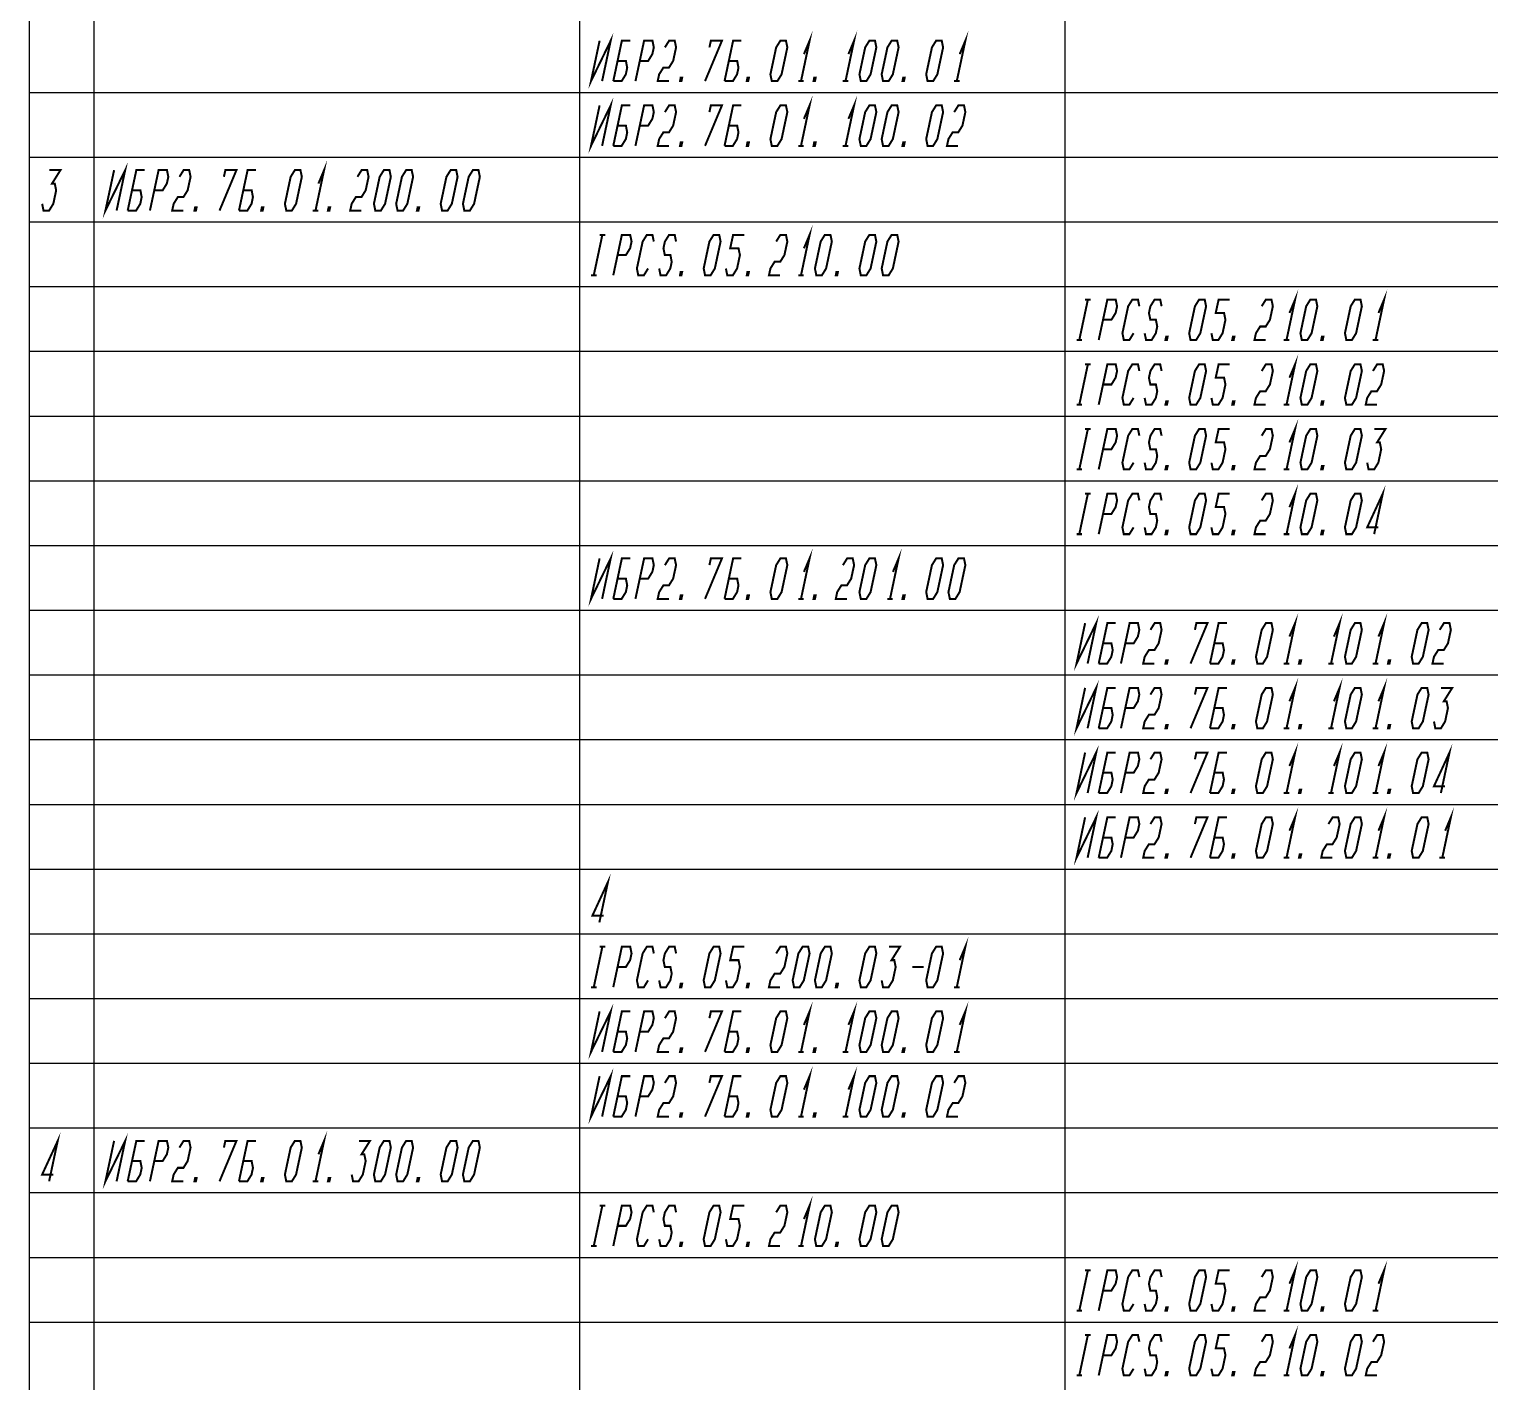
# Model space of a CAD drawing. Header units: millimetres. Extents: x -156 to 206, y -956 to 292.
# Drawn here: x -156 to 24.5, y -179.3 to -12.1 of the extents above; entities that cross this region are included whole.
import ezdxf

# ---------------------------------------------------------------- set-up
doc = ezdxf.new("R2010")
doc.units = ezdxf.units.MM
doc.header["$LTSCALE"] = 19.36
doc.layers.get('0').update_dxf_attribs({"linetype": 'CONTINUOUS'})

msp = doc.modelspace()

# ---------------------------------------------------------------- linework, layer by layer
at = {"color": 7, "linetype": 'CONTINUOUS'}
for p, q in [((-156, 292), (-156, -956)), ((-148, 292), (-148, -956)), ((-88, 292), (-88, -956)), ((-28, 268), (-28, -956)), ((205, -20), (-156, -20)), ((205, -28), (-156, -28)), ((205, -36), (-156, -36)), ((205, -44), (-156, -44)), ((205, -52), (-156, -52)), ((205, -60), (-156, -60)), ((205, -68), (-156, -68)), ((205, -76), (-156, -76)), ((205, -84), (-156, -84)), ((205, -92), (-156, -92)), ((205, -100), (-156, -100)), ((205, -108), (-156, -108)), ((205, -116), (-156, -116)), ((205, -124), (-156, -124)), ((205, -132), (-156, -132)), ((205, -140), (-156, -140)), ((205, -148), (-156, -148)), ((205, -156), (-156, -156)), ((205, -164), (-156, -164)), ((205, -172), (-156, -172))]:
    msp.add_line(p, q, dxfattribs=at)
at = {"color": 2, "linetype": 'CONTINUOUS', "const_width": 0.25}
for points in [[(-85.51, -13.56), (-86.57, -18.56), (-84.14, -13.56), (-85.2, -18.56)], [(-60.26, -15.22), (-59.56, -13.56), (-60.62, -18.56)], [(-54.76, -15.22), (-54.06, -13.56), (-55.12, -18.56)], [(-41.01, -15.22), (-40.31, -13.56), (-41.37, -18.56)], [(-83.82, -18.56), (-82.76, -13.56), (-81.73, -13.56)], [(-81.08, -18.56), (-80.01, -13.56), (-78.98, -13.56), (-78.81, -14.39), (-78.99, -15.22), (-79.51, -16.06), (-80.54, -16.06)], [(-77.44, -14.39), (-76.92, -13.56), (-76.23, -13.56), (-76.06, -14.39), (-76.42, -16.06), (-76.94, -16.89), (-77.63, -16.89), (-78.15, -17.72), (-78.33, -18.56), (-76.95, -18.56)], [(-72.48, -18.56), (-70.39, -13.56), (-71.76, -13.56), (-71.94, -14.39)], [(-70.07, -18.56), (-69.01, -13.56), (-67.98, -13.56)], [(-64.23, -18.56), (-64.4, -17.72), (-63.69, -14.39), (-63.17, -13.56), (-62.48, -13.56), (-62.31, -14.39), (-63.02, -17.72), (-63.54, -18.56), (-64.23, -18.56)], [(-53.23, -18.56), (-53.4, -17.72), (-52.69, -14.39), (-52.17, -13.56), (-51.48, -13.56), (-51.31, -14.39), (-52.02, -17.72), (-52.54, -18.56), (-53.23, -18.56)], [(-50.48, -18.56), (-50.65, -17.72), (-49.94, -14.39), (-49.42, -13.56), (-48.73, -13.56), (-48.56, -14.39), (-49.27, -17.72), (-49.79, -18.56), (-50.48, -18.56)], [(-44.98, -18.56), (-45.15, -17.72), (-44.44, -14.39), (-43.92, -13.56), (-43.23, -13.56), (-43.06, -14.39), (-43.77, -17.72), (-44.29, -18.56), (-44.98, -18.56)], [(-83.82, -18.56), (-82.79, -18.56), (-82.27, -17.72), (-82.1, -16.89), (-82.26, -16.06), (-83.29, -16.06)], [(-70.07, -18.56), (-69.04, -18.56), (-68.52, -17.72), (-68.35, -16.89), (-68.51, -16.06), (-69.54, -16.06)], [(-75.4, -18.56), (-75.57, -18.56), (-75.49, -18.14), (-75.31, -18.14), (-75.4, -18.56)], [(-67.15, -18.56), (-67.32, -18.56), (-67.24, -18.14), (-67.06, -18.14), (-67.15, -18.56)], [(-58.9, -18.56), (-59.07, -18.56), (-58.99, -18.14), (-58.81, -18.14), (-58.9, -18.56)], [(-47.9, -18.56), (-48.08, -18.56), (-47.99, -18.14), (-47.81, -18.14), (-47.9, -18.56)], [(-60.97, -18.56), (-60.28, -18.56)], [(-55.47, -18.56), (-54.78, -18.56)], [(-41.72, -18.56), (-41.03, -18.56)], [(-85.51, -21.56), (-86.57, -26.56), (-84.14, -21.56), (-85.2, -26.56)], [(-83.82, -26.56), (-82.76, -21.56), (-81.73, -21.56)], [(-81.08, -26.56), (-80.01, -21.56), (-78.98, -21.56), (-78.81, -22.39), (-78.99, -23.22), (-79.51, -24.06), (-80.54, -24.06)], [(-77.44, -22.39), (-76.92, -21.56), (-76.23, -21.56), (-76.06, -22.39), (-76.42, -24.06), (-76.94, -24.89), (-77.63, -24.89), (-78.15, -25.72), (-78.33, -26.56), (-76.95, -26.56)], [(-72.48, -26.56), (-70.39, -21.56), (-71.76, -21.56), (-71.94, -22.39)], [(-70.07, -26.56), (-69.01, -21.56), (-67.98, -21.56)], [(-64.23, -26.56), (-64.4, -25.72), (-63.69, -22.39), (-63.17, -21.56), (-62.48, -21.56), (-62.31, -22.39), (-63.02, -25.72), (-63.54, -26.56), (-64.23, -26.56)], [(-60.26, -23.22), (-59.56, -21.56), (-60.62, -26.56)], [(-54.76, -23.22), (-54.06, -21.56), (-55.12, -26.56)], [(-53.23, -26.56), (-53.4, -25.72), (-52.69, -22.39), (-52.17, -21.56), (-51.48, -21.56), (-51.31, -22.39), (-52.02, -25.72), (-52.54, -26.56), (-53.23, -26.56)], [(-50.48, -26.56), (-50.65, -25.72), (-49.94, -22.39), (-49.42, -21.56), (-48.73, -21.56), (-48.56, -22.39), (-49.27, -25.72), (-49.79, -26.56), (-50.48, -26.56)], [(-44.98, -26.56), (-45.15, -25.72), (-44.44, -22.39), (-43.92, -21.56), (-43.23, -21.56), (-43.06, -22.39), (-43.77, -25.72), (-44.29, -26.56), (-44.98, -26.56)], [(-41.69, -22.39), (-41.17, -21.56), (-40.48, -21.56), (-40.31, -22.39), (-40.67, -24.06), (-41.19, -24.89), (-41.88, -24.89), (-42.4, -25.72), (-42.58, -26.56), (-41.2, -26.56)], [(-83.82, -26.56), (-82.79, -26.56), (-82.27, -25.72), (-82.1, -24.89), (-82.26, -24.06), (-83.29, -24.06)], [(-70.07, -26.56), (-69.04, -26.56), (-68.52, -25.72), (-68.35, -24.89), (-68.51, -24.06), (-69.54, -24.06)], [(-75.4, -26.56), (-75.57, -26.56), (-75.49, -26.14), (-75.31, -26.14), (-75.4, -26.56)], [(-67.15, -26.56), (-67.32, -26.56), (-67.24, -26.14), (-67.06, -26.14), (-67.15, -26.56)], [(-60.97, -26.56), (-60.28, -26.56)], [(-58.9, -26.56), (-59.07, -26.56), (-58.99, -26.14), (-58.81, -26.14), (-58.9, -26.56)], [(-55.47, -26.56), (-54.78, -26.56)], [(-47.9, -26.56), (-48.08, -26.56), (-47.99, -26.14), (-47.81, -26.14), (-47.9, -26.56)], [(-145.51, -29.56), (-146.58, -34.56), (-144.14, -29.56), (-145.2, -34.56)], [(-120.26, -31.22), (-119.56, -29.56), (-120.62, -34.56)], [(-153.51, -29.56), (-152.14, -29.56), (-153.18, -31.22), (-152.84, -31.22), (-152.67, -32.06), (-153.02, -33.72), (-153.54, -34.56), (-154.23, -34.56), (-154.4, -33.72)], [(-143.83, -34.56), (-142.76, -29.56), (-141.73, -29.56)], [(-141.08, -34.56), (-140.01, -29.56), (-138.98, -29.56), (-138.81, -30.39), (-138.99, -31.22), (-139.51, -32.06), (-140.54, -32.06)], [(-137.44, -30.39), (-136.92, -29.56), (-136.23, -29.56), (-136.06, -30.39), (-136.42, -32.06), (-136.94, -32.89), (-137.63, -32.89), (-138.15, -33.72), (-138.33, -34.56), (-136.95, -34.56)], [(-132.48, -34.56), (-130.39, -29.56), (-131.76, -29.56), (-131.94, -30.39)], [(-130.08, -34.56), (-129.01, -29.56), (-127.98, -29.56)], [(-124.23, -34.56), (-124.4, -33.72), (-123.69, -30.39), (-123.17, -29.56), (-122.48, -29.56), (-122.31, -30.39), (-123.02, -33.72), (-123.54, -34.56), (-124.23, -34.56)], [(-115.44, -30.39), (-114.92, -29.56), (-114.23, -29.56), (-114.06, -30.39), (-114.42, -32.06), (-114.94, -32.89), (-115.63, -32.89), (-116.15, -33.72), (-116.33, -34.56), (-114.95, -34.56)], [(-113.23, -34.56), (-113.4, -33.72), (-112.69, -30.39), (-112.17, -29.56), (-111.48, -29.56), (-111.31, -30.39), (-112.02, -33.72), (-112.54, -34.56), (-113.23, -34.56)], [(-110.48, -34.56), (-110.65, -33.72), (-109.94, -30.39), (-109.42, -29.56), (-108.73, -29.56), (-108.56, -30.39), (-109.27, -33.72), (-109.79, -34.56), (-110.48, -34.56)], [(-104.98, -34.56), (-105.15, -33.72), (-104.44, -30.39), (-103.92, -29.56), (-103.23, -29.56), (-103.06, -30.39), (-103.77, -33.72), (-104.29, -34.56), (-104.98, -34.56)], [(-102.23, -34.56), (-102.4, -33.72), (-101.69, -30.39), (-101.17, -29.56), (-100.48, -29.56), (-100.31, -30.39), (-101.02, -33.72), (-101.54, -34.56), (-102.23, -34.56)], [(-143.83, -34.56), (-142.79, -34.56), (-142.27, -33.72), (-142.1, -32.89), (-142.26, -32.06), (-143.29, -32.06)], [(-130.08, -34.56), (-129.04, -34.56), (-128.52, -33.72), (-128.35, -32.89), (-128.51, -32.06), (-129.54, -32.06)], [(-135.4, -34.56), (-135.58, -34.56), (-135.49, -34.14), (-135.31, -34.14), (-135.4, -34.56)], [(-127.15, -34.56), (-127.33, -34.56), (-127.24, -34.14), (-127.06, -34.14), (-127.15, -34.56)], [(-118.9, -34.56), (-119.08, -34.56), (-118.99, -34.14), (-118.81, -34.14), (-118.9, -34.56)], [(-107.9, -34.56), (-108.08, -34.56), (-107.99, -34.14), (-107.81, -34.14), (-107.9, -34.56)], [(-120.97, -34.56), (-120.28, -34.56)], [(-85.17, -37.56), (-86.23, -42.56)], [(-85.51, -37.56), (-84.82, -37.56)], [(-83.82, -42.56), (-82.76, -37.56), (-81.73, -37.56), (-81.56, -38.39), (-81.74, -39.22), (-82.26, -40.06), (-83.29, -40.06)], [(-78.81, -38.39), (-78.98, -37.56), (-79.67, -37.56), (-80.19, -38.39), (-80.9, -41.72), (-80.73, -42.56), (-80.04, -42.56), (-79.52, -41.72)], [(-78.15, -41.72), (-77.98, -42.56), (-77.29, -42.56), (-76.77, -41.72), (-76.6, -40.89), (-76.76, -40.06), (-77.45, -40.06), (-77.62, -39.22), (-77.44, -38.39), (-76.92, -37.56), (-76.23, -37.56), (-76.06, -38.39)], [(-72.48, -42.56), (-72.65, -41.72), (-71.94, -38.39), (-71.42, -37.56), (-70.73, -37.56), (-70.56, -38.39), (-71.27, -41.72), (-71.79, -42.56), (-72.48, -42.56)], [(-69.9, -41.72), (-69.73, -42.56), (-69.04, -42.56), (-68.52, -41.72), (-68.17, -40.06), (-68.34, -39.22), (-69.37, -39.22), (-69.01, -37.56), (-67.64, -37.56)], [(-63.69, -38.39), (-63.17, -37.56), (-62.48, -37.56), (-62.31, -38.39), (-62.67, -40.06), (-63.19, -40.89), (-63.88, -40.89), (-64.4, -41.72), (-64.58, -42.56), (-63.2, -42.56)], [(-60.26, -39.22), (-59.56, -37.56), (-60.62, -42.56)], [(-58.73, -42.56), (-58.9, -41.72), (-58.19, -38.39), (-57.67, -37.56), (-56.98, -37.56), (-56.81, -38.39), (-57.52, -41.72), (-58.04, -42.56), (-58.73, -42.56)], [(-53.23, -42.56), (-53.4, -41.72), (-52.69, -38.39), (-52.17, -37.56), (-51.48, -37.56), (-51.31, -38.39), (-52.02, -41.72), (-52.54, -42.56), (-53.23, -42.56)], [(-50.48, -42.56), (-50.65, -41.72), (-49.94, -38.39), (-49.42, -37.56), (-48.73, -37.56), (-48.56, -38.39), (-49.27, -41.72), (-49.79, -42.56), (-50.48, -42.56)], [(-86.57, -42.56), (-85.89, -42.56)], [(-75.4, -42.56), (-75.57, -42.56), (-75.49, -42.14), (-75.31, -42.14), (-75.4, -42.56)], [(-67.15, -42.56), (-67.32, -42.56), (-67.24, -42.14), (-67.06, -42.14), (-67.15, -42.56)], [(-60.97, -42.56), (-60.28, -42.56)], [(-56.15, -42.56), (-56.32, -42.56), (-56.24, -42.14), (-56.06, -42.14), (-56.15, -42.56)], [(-0.26, -47.22), (0.44, -45.56), (-0.62, -50.56)], [(10.74, -47.22), (11.44, -45.56), (10.38, -50.56)], [(-25.17, -45.56), (-26.23, -50.56)], [(-25.51, -45.56), (-24.82, -45.56)], [(-23.83, -50.56), (-22.76, -45.56), (-21.73, -45.56), (-21.56, -46.39), (-21.74, -47.22), (-22.26, -48.06), (-23.29, -48.06)], [(-18.81, -46.39), (-18.98, -45.56), (-19.67, -45.56), (-20.19, -46.39), (-20.9, -49.72), (-20.73, -50.56), (-20.04, -50.56), (-19.52, -49.72)], [(-18.15, -49.72), (-17.98, -50.56), (-17.29, -50.56), (-16.77, -49.72), (-16.6, -48.89), (-16.76, -48.06), (-17.45, -48.06), (-17.62, -47.22), (-17.44, -46.39), (-16.92, -45.56), (-16.23, -45.56), (-16.06, -46.39)], [(-12.48, -50.56), (-12.65, -49.72), (-11.94, -46.39), (-11.42, -45.56), (-10.73, -45.56), (-10.56, -46.39), (-11.27, -49.72), (-11.79, -50.56), (-12.48, -50.56)], [(-9.9, -49.72), (-9.73, -50.56), (-9.04, -50.56), (-8.52, -49.72), (-8.17, -48.06), (-8.34, -47.22), (-9.37, -47.22), (-9.01, -45.56), (-7.64, -45.56)], [(-3.69, -46.39), (-3.17, -45.56), (-2.48, -45.56), (-2.31, -46.39), (-2.67, -48.06), (-3.19, -48.89), (-3.88, -48.89), (-4.4, -49.72), (-4.58, -50.56), (-3.2, -50.56)], [(1.27, -50.56), (1.1, -49.72), (1.81, -46.39), (2.33, -45.56), (3.02, -45.56), (3.19, -46.39), (2.48, -49.72), (1.96, -50.56), (1.27, -50.56)], [(6.77, -50.56), (6.6, -49.72), (7.31, -46.39), (7.83, -45.56), (8.52, -45.56), (8.69, -46.39), (7.98, -49.72), (7.46, -50.56), (6.77, -50.56)], [(-26.57, -50.56), (-25.89, -50.56)], [(-15.4, -50.56), (-15.58, -50.56), (-15.49, -50.14), (-15.31, -50.14), (-15.4, -50.56)], [(-7.15, -50.56), (-7.33, -50.56), (-7.24, -50.14), (-7.06, -50.14), (-7.15, -50.56)], [(-0.97, -50.56), (-0.28, -50.56)], [(3.85, -50.56), (3.67, -50.56), (3.76, -50.14), (3.94, -50.14), (3.85, -50.56)], [(10.03, -50.56), (10.72, -50.56)], [(-0.26, -55.22), (0.44, -53.56), (-0.62, -58.56)], [(-25.17, -53.56), (-26.23, -58.56)], [(-25.51, -53.56), (-24.82, -53.56)], [(-23.83, -58.56), (-22.76, -53.56), (-21.73, -53.56), (-21.56, -54.39), (-21.74, -55.22), (-22.26, -56.06), (-23.29, -56.06)], [(-18.81, -54.39), (-18.98, -53.56), (-19.67, -53.56), (-20.19, -54.39), (-20.9, -57.72), (-20.73, -58.56), (-20.04, -58.56), (-19.52, -57.72)], [(-18.15, -57.72), (-17.98, -58.56), (-17.29, -58.56), (-16.77, -57.72), (-16.6, -56.89), (-16.76, -56.06), (-17.45, -56.06), (-17.62, -55.22), (-17.44, -54.39), (-16.92, -53.56), (-16.23, -53.56), (-16.06, -54.39)], [(-12.48, -58.56), (-12.65, -57.72), (-11.94, -54.39), (-11.42, -53.56), (-10.73, -53.56), (-10.56, -54.39), (-11.27, -57.72), (-11.79, -58.56), (-12.48, -58.56)], [(-9.9, -57.72), (-9.73, -58.56), (-9.04, -58.56), (-8.52, -57.72), (-8.17, -56.06), (-8.34, -55.22), (-9.37, -55.22), (-9.01, -53.56), (-7.64, -53.56)], [(-3.69, -54.39), (-3.17, -53.56), (-2.48, -53.56), (-2.31, -54.39), (-2.67, -56.06), (-3.19, -56.89), (-3.88, -56.89), (-4.4, -57.72), (-4.58, -58.56), (-3.2, -58.56)], [(1.27, -58.56), (1.1, -57.72), (1.81, -54.39), (2.33, -53.56), (3.02, -53.56), (3.19, -54.39), (2.48, -57.72), (1.96, -58.56), (1.27, -58.56)], [(6.77, -58.56), (6.6, -57.72), (7.31, -54.39), (7.83, -53.56), (8.52, -53.56), (8.69, -54.39), (7.98, -57.72), (7.46, -58.56), (6.77, -58.56)], [(10.06, -54.39), (10.58, -53.56), (11.27, -53.56), (11.44, -54.39), (11.08, -56.06), (10.56, -56.89), (9.87, -56.89), (9.35, -57.72), (9.17, -58.56), (10.55, -58.56)], [(-26.57, -58.56), (-25.89, -58.56)], [(-15.4, -58.56), (-15.58, -58.56), (-15.49, -58.14), (-15.31, -58.14), (-15.4, -58.56)], [(-7.15, -58.56), (-7.33, -58.56), (-7.24, -58.14), (-7.06, -58.14), (-7.15, -58.56)], [(-0.97, -58.56), (-0.28, -58.56)], [(3.85, -58.56), (3.67, -58.56), (3.76, -58.14), (3.94, -58.14), (3.85, -58.56)], [(-0.26, -63.22), (0.44, -61.56), (-0.62, -66.56)], [(-25.17, -61.56), (-26.23, -66.56)], [(-25.51, -61.56), (-24.82, -61.56)], [(-23.83, -66.56), (-22.76, -61.56), (-21.73, -61.56), (-21.56, -62.39), (-21.74, -63.22), (-22.26, -64.06), (-23.29, -64.06)], [(-18.81, -62.39), (-18.98, -61.56), (-19.67, -61.56), (-20.19, -62.39), (-20.9, -65.72), (-20.73, -66.56), (-20.04, -66.56), (-19.52, -65.72)], [(-18.15, -65.72), (-17.98, -66.56), (-17.29, -66.56), (-16.77, -65.72), (-16.6, -64.89), (-16.76, -64.06), (-17.45, -64.06), (-17.62, -63.22), (-17.44, -62.39), (-16.92, -61.56), (-16.23, -61.56), (-16.06, -62.39)], [(-12.48, -66.56), (-12.65, -65.72), (-11.94, -62.39), (-11.42, -61.56), (-10.73, -61.56), (-10.56, -62.39), (-11.27, -65.72), (-11.79, -66.56), (-12.48, -66.56)], [(-9.9, -65.72), (-9.73, -66.56), (-9.04, -66.56), (-8.52, -65.72), (-8.17, -64.06), (-8.34, -63.22), (-9.37, -63.22), (-9.01, -61.56), (-7.64, -61.56)], [(-3.69, -62.39), (-3.17, -61.56), (-2.48, -61.56), (-2.31, -62.39), (-2.67, -64.06), (-3.19, -64.89), (-3.88, -64.89), (-4.4, -65.72), (-4.58, -66.56), (-3.2, -66.56)], [(1.27, -66.56), (1.1, -65.72), (1.81, -62.39), (2.33, -61.56), (3.02, -61.56), (3.19, -62.39), (2.48, -65.72), (1.96, -66.56), (1.27, -66.56)], [(6.77, -66.56), (6.6, -65.72), (7.31, -62.39), (7.83, -61.56), (8.52, -61.56), (8.69, -62.39), (7.98, -65.72), (7.46, -66.56), (6.77, -66.56)], [(10.24, -61.56), (11.61, -61.56), (10.57, -63.22), (10.91, -63.22), (11.08, -64.06), (10.73, -65.72), (10.21, -66.56), (9.52, -66.56), (9.35, -65.72)], [(-26.57, -66.56), (-25.89, -66.56)], [(-15.4, -66.56), (-15.58, -66.56), (-15.49, -66.14), (-15.31, -66.14), (-15.4, -66.56)], [(-7.15, -66.56), (-7.33, -66.56), (-7.24, -66.14), (-7.06, -66.14), (-7.15, -66.56)], [(-0.97, -66.56), (-0.28, -66.56)], [(3.85, -66.56), (3.67, -66.56), (3.76, -66.14), (3.94, -66.14), (3.85, -66.56)], [(-0.26, -71.22), (0.44, -69.56), (-0.62, -74.56)], [(10.21, -74.56), (11.27, -69.56), (9.35, -73.72), (10.73, -73.72)], [(-25.17, -69.56), (-26.23, -74.56)], [(-25.51, -69.56), (-24.82, -69.56)], [(-23.83, -74.56), (-22.76, -69.56), (-21.73, -69.56), (-21.56, -70.39), (-21.74, -71.22), (-22.26, -72.06), (-23.29, -72.06)], [(-18.81, -70.39), (-18.98, -69.56), (-19.67, -69.56), (-20.19, -70.39), (-20.9, -73.72), (-20.73, -74.56), (-20.04, -74.56), (-19.52, -73.72)], [(-18.15, -73.72), (-17.98, -74.56), (-17.29, -74.56), (-16.77, -73.72), (-16.6, -72.89), (-16.76, -72.06), (-17.45, -72.06), (-17.62, -71.22), (-17.44, -70.39), (-16.92, -69.56), (-16.23, -69.56), (-16.06, -70.39)], [(-12.48, -74.56), (-12.65, -73.72), (-11.94, -70.39), (-11.42, -69.56), (-10.73, -69.56), (-10.56, -70.39), (-11.27, -73.72), (-11.79, -74.56), (-12.48, -74.56)], [(-9.9, -73.72), (-9.73, -74.56), (-9.04, -74.56), (-8.52, -73.72), (-8.17, -72.06), (-8.34, -71.22), (-9.37, -71.22), (-9.01, -69.56), (-7.64, -69.56)], [(-3.69, -70.39), (-3.17, -69.56), (-2.48, -69.56), (-2.31, -70.39), (-2.67, -72.06), (-3.19, -72.89), (-3.88, -72.89), (-4.4, -73.72), (-4.58, -74.56), (-3.2, -74.56)], [(1.27, -74.56), (1.1, -73.72), (1.81, -70.39), (2.33, -69.56), (3.02, -69.56), (3.19, -70.39), (2.48, -73.72), (1.96, -74.56), (1.27, -74.56)], [(6.77, -74.56), (6.6, -73.72), (7.31, -70.39), (7.83, -69.56), (8.52, -69.56), (8.69, -70.39), (7.98, -73.72), (7.46, -74.56), (6.77, -74.56)], [(-26.57, -74.56), (-25.89, -74.56)], [(-15.4, -74.56), (-15.58, -74.56), (-15.49, -74.14), (-15.31, -74.14), (-15.4, -74.56)], [(-7.15, -74.56), (-7.33, -74.56), (-7.24, -74.14), (-7.06, -74.14), (-7.15, -74.56)], [(-0.97, -74.56), (-0.28, -74.56)], [(3.85, -74.56), (3.67, -74.56), (3.76, -74.14), (3.94, -74.14), (3.85, -74.56)], [(-85.51, -77.56), (-86.57, -82.56), (-84.14, -77.56), (-85.2, -82.56)], [(-83.82, -82.56), (-82.76, -77.56), (-81.73, -77.56)], [(-81.08, -82.56), (-80.01, -77.56), (-78.98, -77.56), (-78.81, -78.39), (-78.99, -79.22), (-79.51, -80.06), (-80.54, -80.06)], [(-77.44, -78.39), (-76.92, -77.56), (-76.23, -77.56), (-76.06, -78.39), (-76.42, -80.06), (-76.94, -80.89), (-77.63, -80.89), (-78.15, -81.72), (-78.33, -82.56), (-76.95, -82.56)], [(-72.48, -82.56), (-70.39, -77.56), (-71.76, -77.56), (-71.94, -78.39)], [(-70.07, -82.56), (-69.01, -77.56), (-67.98, -77.56)], [(-64.23, -82.56), (-64.4, -81.72), (-63.69, -78.39), (-63.17, -77.56), (-62.48, -77.56), (-62.31, -78.39), (-63.02, -81.72), (-63.54, -82.56), (-64.23, -82.56)], [(-60.26, -79.22), (-59.56, -77.56), (-60.62, -82.56)], [(-55.44, -78.39), (-54.92, -77.56), (-54.23, -77.56), (-54.06, -78.39), (-54.42, -80.06), (-54.94, -80.89), (-55.63, -80.89), (-56.15, -81.72), (-56.32, -82.56), (-54.95, -82.56)], [(-53.23, -82.56), (-53.4, -81.72), (-52.69, -78.39), (-52.17, -77.56), (-51.48, -77.56), (-51.31, -78.39), (-52.02, -81.72), (-52.54, -82.56), (-53.23, -82.56)], [(-49.26, -79.22), (-48.56, -77.56), (-49.62, -82.56)], [(-44.98, -82.56), (-45.15, -81.72), (-44.44, -78.39), (-43.92, -77.56), (-43.23, -77.56), (-43.06, -78.39), (-43.77, -81.72), (-44.29, -82.56), (-44.98, -82.56)], [(-42.23, -82.56), (-42.4, -81.72), (-41.69, -78.39), (-41.17, -77.56), (-40.48, -77.56), (-40.31, -78.39), (-41.02, -81.72), (-41.54, -82.56), (-42.23, -82.56)], [(-83.82, -82.56), (-82.79, -82.56), (-82.27, -81.72), (-82.1, -80.89), (-82.26, -80.06), (-83.29, -80.06)], [(-70.07, -82.56), (-69.04, -82.56), (-68.52, -81.72), (-68.35, -80.89), (-68.51, -80.06), (-69.54, -80.06)], [(-75.4, -82.56), (-75.57, -82.56), (-75.49, -82.14), (-75.31, -82.14), (-75.4, -82.56)], [(-67.15, -82.56), (-67.32, -82.56), (-67.24, -82.14), (-67.06, -82.14), (-67.15, -82.56)], [(-60.97, -82.56), (-60.28, -82.56)], [(-58.9, -82.56), (-59.07, -82.56), (-58.99, -82.14), (-58.81, -82.14), (-58.9, -82.56)], [(-49.97, -82.56), (-49.28, -82.56)], [(-47.9, -82.56), (-48.08, -82.56), (-47.99, -82.14), (-47.81, -82.14), (-47.9, -82.56)], [(-25.51, -85.56), (-26.57, -90.56), (-24.14, -85.56), (-25.2, -90.56)], [(-0.26, -87.22), (0.44, -85.56), (-0.62, -90.56)], [(5.24, -87.22), (5.94, -85.56), (4.88, -90.56)], [(10.74, -87.22), (11.44, -85.56), (10.38, -90.56)], [(-23.83, -90.56), (-22.76, -85.56), (-21.73, -85.56)], [(-21.08, -90.56), (-20.01, -85.56), (-18.98, -85.56), (-18.81, -86.39), (-18.99, -87.22), (-19.51, -88.06), (-20.54, -88.06)], [(-17.44, -86.39), (-16.92, -85.56), (-16.23, -85.56), (-16.06, -86.39), (-16.42, -88.06), (-16.94, -88.89), (-17.63, -88.89), (-18.15, -89.72), (-18.33, -90.56), (-16.95, -90.56)], [(-12.48, -90.56), (-10.39, -85.56), (-11.76, -85.56), (-11.94, -86.39)], [(-10.08, -90.56), (-9.01, -85.56), (-7.98, -85.56)], [(-4.23, -90.56), (-4.4, -89.72), (-3.69, -86.39), (-3.17, -85.56), (-2.48, -85.56), (-2.31, -86.39), (-3.02, -89.72), (-3.54, -90.56), (-4.23, -90.56)], [(6.77, -90.56), (6.6, -89.72), (7.31, -86.39), (7.83, -85.56), (8.52, -85.56), (8.69, -86.39), (7.98, -89.72), (7.46, -90.56), (6.77, -90.56)], [(15.02, -90.56), (14.85, -89.72), (15.56, -86.39), (16.08, -85.56), (16.77, -85.56), (16.94, -86.39), (16.23, -89.72), (15.71, -90.56), (15.02, -90.56)], [(18.31, -86.39), (18.83, -85.56), (19.52, -85.56), (19.69, -86.39), (19.33, -88.06), (18.81, -88.89), (18.12, -88.89), (17.6, -89.72), (17.42, -90.56), (18.8, -90.56)], [(-23.83, -90.56), (-22.79, -90.56), (-22.27, -89.72), (-22.1, -88.89), (-22.26, -88.06), (-23.29, -88.06)], [(-10.08, -90.56), (-9.04, -90.56), (-8.52, -89.72), (-8.35, -88.89), (-8.51, -88.06), (-9.54, -88.06)], [(-15.4, -90.56), (-15.58, -90.56), (-15.49, -90.14), (-15.31, -90.14), (-15.4, -90.56)], [(-7.15, -90.56), (-7.33, -90.56), (-7.24, -90.14), (-7.06, -90.14), (-7.15, -90.56)], [(1.1, -90.56), (0.92, -90.56), (1.01, -90.14), (1.19, -90.14), (1.1, -90.56)], [(12.1, -90.56), (11.92, -90.56), (12.01, -90.14), (12.19, -90.14), (12.1, -90.56)], [(-0.97, -90.56), (-0.28, -90.56)], [(4.53, -90.56), (5.22, -90.56)], [(10.03, -90.56), (10.72, -90.56)], [(-25.51, -93.56), (-26.57, -98.56), (-24.14, -93.56), (-25.2, -98.56)], [(-23.83, -98.56), (-22.76, -93.56), (-21.73, -93.56)], [(-21.08, -98.56), (-20.01, -93.56), (-18.98, -93.56), (-18.81, -94.39), (-18.99, -95.22), (-19.51, -96.06), (-20.54, -96.06)], [(-17.44, -94.39), (-16.92, -93.56), (-16.23, -93.56), (-16.06, -94.39), (-16.42, -96.06), (-16.94, -96.89), (-17.63, -96.89), (-18.15, -97.72), (-18.33, -98.56), (-16.95, -98.56)], [(-12.48, -98.56), (-10.39, -93.56), (-11.76, -93.56), (-11.94, -94.39)], [(-10.08, -98.56), (-9.01, -93.56), (-7.98, -93.56)], [(-4.23, -98.56), (-4.4, -97.72), (-3.69, -94.39), (-3.17, -93.56), (-2.48, -93.56), (-2.31, -94.39), (-3.02, -97.72), (-3.54, -98.56), (-4.23, -98.56)], [(-0.26, -95.22), (0.44, -93.56), (-0.62, -98.56)], [(5.24, -95.22), (5.94, -93.56), (4.88, -98.56)], [(6.77, -98.56), (6.6, -97.72), (7.31, -94.39), (7.83, -93.56), (8.52, -93.56), (8.69, -94.39), (7.98, -97.72), (7.46, -98.56), (6.77, -98.56)], [(10.74, -95.22), (11.44, -93.56), (10.38, -98.56)], [(15.02, -98.56), (14.85, -97.72), (15.56, -94.39), (16.08, -93.56), (16.77, -93.56), (16.94, -94.39), (16.23, -97.72), (15.71, -98.56), (15.02, -98.56)], [(18.49, -93.56), (19.86, -93.56), (18.82, -95.22), (19.16, -95.22), (19.33, -96.06), (18.98, -97.72), (18.46, -98.56), (17.77, -98.56), (17.6, -97.72)], [(-23.83, -98.56), (-22.79, -98.56), (-22.27, -97.72), (-22.1, -96.89), (-22.26, -96.06), (-23.29, -96.06)], [(-10.08, -98.56), (-9.04, -98.56), (-8.52, -97.72), (-8.35, -96.89), (-8.51, -96.06), (-9.54, -96.06)], [(-15.4, -98.56), (-15.58, -98.56), (-15.49, -98.14), (-15.31, -98.14), (-15.4, -98.56)], [(-7.15, -98.56), (-7.33, -98.56), (-7.24, -98.14), (-7.06, -98.14), (-7.15, -98.56)], [(-0.97, -98.56), (-0.28, -98.56)], [(1.1, -98.56), (0.92, -98.56), (1.01, -98.14), (1.19, -98.14), (1.1, -98.56)], [(4.53, -98.56), (5.22, -98.56)], [(10.03, -98.56), (10.72, -98.56)], [(12.1, -98.56), (11.92, -98.56), (12.01, -98.14), (12.19, -98.14), (12.1, -98.56)], [(-25.51, -101.56), (-26.57, -106.56), (-24.14, -101.56), (-25.2, -106.56)], [(-0.26, -103.22), (0.44, -101.56), (-0.62, -106.56)], [(5.24, -103.22), (5.94, -101.56), (4.88, -106.56)], [(10.74, -103.22), (11.44, -101.56), (10.38, -106.56)], [(18.46, -106.56), (19.52, -101.56), (17.6, -105.72), (18.98, -105.72)], [(-23.83, -106.56), (-22.76, -101.56), (-21.73, -101.56)], [(-21.08, -106.56), (-20.01, -101.56), (-18.98, -101.56), (-18.81, -102.39), (-18.99, -103.22), (-19.51, -104.06), (-20.54, -104.06)], [(-17.44, -102.39), (-16.92, -101.56), (-16.23, -101.56), (-16.06, -102.39), (-16.42, -104.06), (-16.94, -104.89), (-17.63, -104.89), (-18.15, -105.72), (-18.33, -106.56), (-16.95, -106.56)], [(-12.48, -106.56), (-10.39, -101.56), (-11.76, -101.56), (-11.94, -102.39)], [(-10.08, -106.56), (-9.01, -101.56), (-7.98, -101.56)], [(-4.23, -106.56), (-4.4, -105.72), (-3.69, -102.39), (-3.17, -101.56), (-2.48, -101.56), (-2.31, -102.39), (-3.02, -105.72), (-3.54, -106.56), (-4.23, -106.56)], [(6.77, -106.56), (6.6, -105.72), (7.31, -102.39), (7.83, -101.56), (8.52, -101.56), (8.69, -102.39), (7.98, -105.72), (7.46, -106.56), (6.77, -106.56)], [(15.02, -106.56), (14.85, -105.72), (15.56, -102.39), (16.08, -101.56), (16.77, -101.56), (16.94, -102.39), (16.23, -105.72), (15.71, -106.56), (15.02, -106.56)], [(-23.83, -106.56), (-22.79, -106.56), (-22.27, -105.72), (-22.1, -104.89), (-22.26, -104.06), (-23.29, -104.06)], [(-10.08, -106.56), (-9.04, -106.56), (-8.52, -105.72), (-8.35, -104.89), (-8.51, -104.06), (-9.54, -104.06)], [(-15.4, -106.56), (-15.58, -106.56), (-15.49, -106.14), (-15.31, -106.14), (-15.4, -106.56)], [(-7.15, -106.56), (-7.33, -106.56), (-7.24, -106.14), (-7.06, -106.14), (-7.15, -106.56)], [(-0.97, -106.56), (-0.28, -106.56)], [(1.1, -106.56), (0.92, -106.56), (1.01, -106.14), (1.19, -106.14), (1.1, -106.56)], [(4.53, -106.56), (5.22, -106.56)], [(10.03, -106.56), (10.72, -106.56)], [(12.1, -106.56), (11.92, -106.56), (12.01, -106.14), (12.19, -106.14), (12.1, -106.56)], [(-0.26, -111.22), (0.44, -109.56), (-0.62, -114.56)], [(10.74, -111.22), (11.44, -109.56), (10.38, -114.56)], [(18.99, -111.22), (19.69, -109.56), (18.63, -114.56)], [(-25.51, -109.56), (-26.57, -114.56), (-24.14, -109.56), (-25.2, -114.56)], [(-23.83, -114.56), (-22.76, -109.56), (-21.73, -109.56)], [(-21.08, -114.56), (-20.01, -109.56), (-18.98, -109.56), (-18.81, -110.39), (-18.99, -111.22), (-19.51, -112.06), (-20.54, -112.06)], [(-17.44, -110.39), (-16.92, -109.56), (-16.23, -109.56), (-16.06, -110.39), (-16.42, -112.06), (-16.94, -112.89), (-17.63, -112.89), (-18.15, -113.72), (-18.33, -114.56), (-16.95, -114.56)], [(-12.48, -114.56), (-10.39, -109.56), (-11.76, -109.56), (-11.94, -110.39)], [(-10.08, -114.56), (-9.01, -109.56), (-7.98, -109.56)], [(-4.23, -114.56), (-4.4, -113.72), (-3.69, -110.39), (-3.17, -109.56), (-2.48, -109.56), (-2.31, -110.39), (-3.02, -113.72), (-3.54, -114.56), (-4.23, -114.56)], [(4.56, -110.39), (5.08, -109.56), (5.77, -109.56), (5.94, -110.39), (5.58, -112.06), (5.06, -112.89), (4.37, -112.89), (3.85, -113.72), (3.67, -114.56), (5.05, -114.56)], [(6.77, -114.56), (6.6, -113.72), (7.31, -110.39), (7.83, -109.56), (8.52, -109.56), (8.69, -110.39), (7.98, -113.72), (7.46, -114.56), (6.77, -114.56)], [(15.02, -114.56), (14.85, -113.72), (15.56, -110.39), (16.08, -109.56), (16.77, -109.56), (16.94, -110.39), (16.23, -113.72), (15.71, -114.56), (15.02, -114.56)], [(-23.83, -114.56), (-22.79, -114.56), (-22.27, -113.72), (-22.1, -112.89), (-22.26, -112.06), (-23.29, -112.06)], [(-10.08, -114.56), (-9.04, -114.56), (-8.52, -113.72), (-8.35, -112.89), (-8.51, -112.06), (-9.54, -112.06)], [(-15.4, -114.56), (-15.58, -114.56), (-15.49, -114.14), (-15.31, -114.14), (-15.4, -114.56)], [(-7.15, -114.56), (-7.33, -114.56), (-7.24, -114.14), (-7.06, -114.14), (-7.15, -114.56)], [(-0.97, -114.56), (-0.28, -114.56)], [(1.1, -114.56), (0.92, -114.56), (1.01, -114.14), (1.19, -114.14), (1.1, -114.56)], [(10.03, -114.56), (10.72, -114.56)], [(12.1, -114.56), (11.92, -114.56), (12.01, -114.14), (12.19, -114.14), (12.1, -114.56)], [(18.28, -114.56), (18.97, -114.56)], [(-85.54, -122.56), (-84.48, -117.56), (-86.4, -121.72), (-85.02, -121.72)], [(-41.01, -127.22), (-40.31, -125.56), (-41.37, -130.56)], [(-85.17, -125.56), (-86.23, -130.56)], [(-85.51, -125.56), (-84.82, -125.56)], [(-83.82, -130.56), (-82.76, -125.56), (-81.73, -125.56), (-81.56, -126.39), (-81.74, -127.22), (-82.26, -128.06), (-83.29, -128.06)], [(-78.81, -126.39), (-78.98, -125.56), (-79.67, -125.56), (-80.19, -126.39), (-80.9, -129.72), (-80.73, -130.56), (-80.04, -130.56), (-79.52, -129.72)], [(-78.15, -129.72), (-77.98, -130.56), (-77.29, -130.56), (-76.77, -129.72), (-76.6, -128.89), (-76.76, -128.06), (-77.45, -128.06), (-77.62, -127.22), (-77.44, -126.39), (-76.92, -125.56), (-76.23, -125.56), (-76.06, -126.39)], [(-72.48, -130.56), (-72.65, -129.72), (-71.94, -126.39), (-71.42, -125.56), (-70.73, -125.56), (-70.56, -126.39), (-71.27, -129.72), (-71.79, -130.56), (-72.48, -130.56)], [(-69.9, -129.72), (-69.73, -130.56), (-69.04, -130.56), (-68.52, -129.72), (-68.17, -128.06), (-68.34, -127.22), (-69.37, -127.22), (-69.01, -125.56), (-67.64, -125.56)], [(-63.69, -126.39), (-63.17, -125.56), (-62.48, -125.56), (-62.31, -126.39), (-62.67, -128.06), (-63.19, -128.89), (-63.88, -128.89), (-64.4, -129.72), (-64.58, -130.56), (-63.2, -130.56)], [(-61.48, -130.56), (-61.65, -129.72), (-60.94, -126.39), (-60.42, -125.56), (-59.73, -125.56), (-59.56, -126.39), (-60.27, -129.72), (-60.79, -130.56), (-61.48, -130.56)], [(-58.73, -130.56), (-58.9, -129.72), (-58.19, -126.39), (-57.67, -125.56), (-56.98, -125.56), (-56.81, -126.39), (-57.52, -129.72), (-58.04, -130.56), (-58.73, -130.56)], [(-53.23, -130.56), (-53.4, -129.72), (-52.69, -126.39), (-52.17, -125.56), (-51.48, -125.56), (-51.31, -126.39), (-52.02, -129.72), (-52.54, -130.56), (-53.23, -130.56)], [(-49.76, -125.56), (-48.39, -125.56), (-49.43, -127.22), (-49.09, -127.22), (-48.92, -128.06), (-49.27, -129.72), (-49.79, -130.56), (-50.48, -130.56), (-50.65, -129.72)], [(-44.98, -130.56), (-45.15, -129.72), (-44.44, -126.39), (-43.92, -125.56), (-43.23, -125.56), (-43.06, -126.39), (-43.77, -129.72), (-44.29, -130.56), (-44.98, -130.56)], [(-46.86, -128.06), (-45.48, -128.06)], [(-86.57, -130.56), (-85.89, -130.56)], [(-75.4, -130.56), (-75.57, -130.56), (-75.49, -130.14), (-75.31, -130.14), (-75.4, -130.56)], [(-67.15, -130.56), (-67.32, -130.56), (-67.24, -130.14), (-67.06, -130.14), (-67.15, -130.56)], [(-56.15, -130.56), (-56.32, -130.56), (-56.24, -130.14), (-56.06, -130.14), (-56.15, -130.56)], [(-41.72, -130.56), (-41.03, -130.56)], [(-85.51, -133.56), (-86.57, -138.56), (-84.14, -133.56), (-85.2, -138.56)], [(-83.82, -138.56), (-82.76, -133.56), (-81.73, -133.56)], [(-81.08, -138.56), (-80.01, -133.56), (-78.98, -133.56), (-78.81, -134.39), (-78.99, -135.22), (-79.51, -136.06), (-80.54, -136.06)], [(-77.44, -134.39), (-76.92, -133.56), (-76.23, -133.56), (-76.06, -134.39), (-76.42, -136.06), (-76.94, -136.89), (-77.63, -136.89), (-78.15, -137.72), (-78.33, -138.56), (-76.95, -138.56)], [(-72.48, -138.56), (-70.39, -133.56), (-71.76, -133.56), (-71.94, -134.39)], [(-70.07, -138.56), (-69.01, -133.56), (-67.98, -133.56)], [(-64.23, -138.56), (-64.4, -137.72), (-63.69, -134.39), (-63.17, -133.56), (-62.48, -133.56), (-62.31, -134.39), (-63.02, -137.72), (-63.54, -138.56), (-64.23, -138.56)], [(-60.26, -135.22), (-59.56, -133.56), (-60.62, -138.56)], [(-54.76, -135.22), (-54.06, -133.56), (-55.12, -138.56)], [(-53.23, -138.56), (-53.4, -137.72), (-52.69, -134.39), (-52.17, -133.56), (-51.48, -133.56), (-51.31, -134.39), (-52.02, -137.72), (-52.54, -138.56), (-53.23, -138.56)], [(-50.48, -138.56), (-50.65, -137.72), (-49.94, -134.39), (-49.42, -133.56), (-48.73, -133.56), (-48.56, -134.39), (-49.27, -137.72), (-49.79, -138.56), (-50.48, -138.56)], [(-44.98, -138.56), (-45.15, -137.72), (-44.44, -134.39), (-43.92, -133.56), (-43.23, -133.56), (-43.06, -134.39), (-43.77, -137.72), (-44.29, -138.56), (-44.98, -138.56)], [(-41.01, -135.22), (-40.31, -133.56), (-41.37, -138.56)], [(-83.82, -138.56), (-82.79, -138.56), (-82.27, -137.72), (-82.1, -136.89), (-82.26, -136.06), (-83.29, -136.06)], [(-70.07, -138.56), (-69.04, -138.56), (-68.52, -137.72), (-68.35, -136.89), (-68.51, -136.06), (-69.54, -136.06)], [(-75.4, -138.56), (-75.57, -138.56), (-75.49, -138.14), (-75.31, -138.14), (-75.4, -138.56)], [(-67.15, -138.56), (-67.32, -138.56), (-67.24, -138.14), (-67.06, -138.14), (-67.15, -138.56)], [(-60.97, -138.56), (-60.28, -138.56)], [(-58.9, -138.56), (-59.07, -138.56), (-58.99, -138.14), (-58.81, -138.14), (-58.9, -138.56)], [(-55.47, -138.56), (-54.78, -138.56)], [(-47.9, -138.56), (-48.08, -138.56), (-47.99, -138.14), (-47.81, -138.14), (-47.9, -138.56)], [(-41.72, -138.56), (-41.03, -138.56)], [(-85.51, -141.56), (-86.57, -146.56), (-84.14, -141.56), (-85.2, -146.56)], [(-60.26, -143.22), (-59.56, -141.56), (-60.62, -146.56)], [(-54.76, -143.22), (-54.06, -141.56), (-55.12, -146.56)], [(-83.82, -146.56), (-82.76, -141.56), (-81.73, -141.56)], [(-81.08, -146.56), (-80.01, -141.56), (-78.98, -141.56), (-78.81, -142.39), (-78.99, -143.22), (-79.51, -144.06), (-80.54, -144.06)], [(-77.44, -142.39), (-76.92, -141.56), (-76.23, -141.56), (-76.06, -142.39), (-76.42, -144.06), (-76.94, -144.89), (-77.63, -144.89), (-78.15, -145.72), (-78.33, -146.56), (-76.95, -146.56)], [(-72.48, -146.56), (-70.39, -141.56), (-71.76, -141.56), (-71.94, -142.39)], [(-70.07, -146.56), (-69.01, -141.56), (-67.98, -141.56)], [(-64.23, -146.56), (-64.4, -145.72), (-63.69, -142.39), (-63.17, -141.56), (-62.48, -141.56), (-62.31, -142.39), (-63.02, -145.72), (-63.54, -146.56), (-64.23, -146.56)], [(-53.23, -146.56), (-53.4, -145.72), (-52.69, -142.39), (-52.17, -141.56), (-51.48, -141.56), (-51.31, -142.39), (-52.02, -145.72), (-52.54, -146.56), (-53.23, -146.56)], [(-50.48, -146.56), (-50.65, -145.72), (-49.94, -142.39), (-49.42, -141.56), (-48.73, -141.56), (-48.56, -142.39), (-49.27, -145.72), (-49.79, -146.56), (-50.48, -146.56)], [(-44.98, -146.56), (-45.15, -145.72), (-44.44, -142.39), (-43.92, -141.56), (-43.23, -141.56), (-43.06, -142.39), (-43.77, -145.72), (-44.29, -146.56), (-44.98, -146.56)], [(-41.69, -142.39), (-41.17, -141.56), (-40.48, -141.56), (-40.31, -142.39), (-40.67, -144.06), (-41.19, -144.89), (-41.88, -144.89), (-42.4, -145.72), (-42.58, -146.56), (-41.2, -146.56)], [(-83.82, -146.56), (-82.79, -146.56), (-82.27, -145.72), (-82.1, -144.89), (-82.26, -144.06), (-83.29, -144.06)], [(-70.07, -146.56), (-69.04, -146.56), (-68.52, -145.72), (-68.35, -144.89), (-68.51, -144.06), (-69.54, -144.06)], [(-75.4, -146.56), (-75.57, -146.56), (-75.49, -146.14), (-75.31, -146.14), (-75.4, -146.56)], [(-67.15, -146.56), (-67.32, -146.56), (-67.24, -146.14), (-67.06, -146.14), (-67.15, -146.56)], [(-58.9, -146.56), (-59.07, -146.56), (-58.99, -146.14), (-58.81, -146.14), (-58.9, -146.56)], [(-47.9, -146.56), (-48.08, -146.56), (-47.99, -146.14), (-47.81, -146.14), (-47.9, -146.56)], [(-60.97, -146.56), (-60.28, -146.56)], [(-55.47, -146.56), (-54.78, -146.56)], [(-153.54, -154.56), (-152.48, -149.56), (-154.4, -153.72), (-153.02, -153.72)], [(-145.51, -149.56), (-146.58, -154.56), (-144.14, -149.56), (-145.2, -154.56)], [(-143.83, -154.56), (-142.76, -149.56), (-141.73, -149.56)], [(-141.08, -154.56), (-140.01, -149.56), (-138.98, -149.56), (-138.81, -150.39), (-138.99, -151.22), (-139.51, -152.06), (-140.54, -152.06)], [(-137.44, -150.39), (-136.92, -149.56), (-136.23, -149.56), (-136.06, -150.39), (-136.42, -152.06), (-136.94, -152.89), (-137.63, -152.89), (-138.15, -153.72), (-138.33, -154.56), (-136.95, -154.56)], [(-132.48, -154.56), (-130.39, -149.56), (-131.76, -149.56), (-131.94, -150.39)], [(-130.08, -154.56), (-129.01, -149.56), (-127.98, -149.56)], [(-124.23, -154.56), (-124.4, -153.72), (-123.69, -150.39), (-123.17, -149.56), (-122.48, -149.56), (-122.31, -150.39), (-123.02, -153.72), (-123.54, -154.56), (-124.23, -154.56)], [(-120.26, -151.22), (-119.56, -149.56), (-120.62, -154.56)], [(-115.26, -149.56), (-113.89, -149.56), (-114.93, -151.22), (-114.59, -151.22), (-114.42, -152.06), (-114.77, -153.72), (-115.29, -154.56), (-115.98, -154.56), (-116.15, -153.72)], [(-113.23, -154.56), (-113.4, -153.72), (-112.69, -150.39), (-112.17, -149.56), (-111.48, -149.56), (-111.31, -150.39), (-112.02, -153.72), (-112.54, -154.56), (-113.23, -154.56)], [(-110.48, -154.56), (-110.65, -153.72), (-109.94, -150.39), (-109.42, -149.56), (-108.73, -149.56), (-108.56, -150.39), (-109.27, -153.72), (-109.79, -154.56), (-110.48, -154.56)], [(-104.98, -154.56), (-105.15, -153.72), (-104.44, -150.39), (-103.92, -149.56), (-103.23, -149.56), (-103.06, -150.39), (-103.77, -153.72), (-104.29, -154.56), (-104.98, -154.56)], [(-102.23, -154.56), (-102.4, -153.72), (-101.69, -150.39), (-101.17, -149.56), (-100.48, -149.56), (-100.31, -150.39), (-101.02, -153.72), (-101.54, -154.56), (-102.23, -154.56)], [(-143.83, -154.56), (-142.79, -154.56), (-142.27, -153.72), (-142.1, -152.89), (-142.26, -152.06), (-143.29, -152.06)], [(-130.08, -154.56), (-129.04, -154.56), (-128.52, -153.72), (-128.35, -152.89), (-128.51, -152.06), (-129.54, -152.06)], [(-135.4, -154.56), (-135.58, -154.56), (-135.49, -154.14), (-135.31, -154.14), (-135.4, -154.56)], [(-127.15, -154.56), (-127.33, -154.56), (-127.24, -154.14), (-127.06, -154.14), (-127.15, -154.56)], [(-120.97, -154.56), (-120.28, -154.56)], [(-118.9, -154.56), (-119.08, -154.56), (-118.99, -154.14), (-118.81, -154.14), (-118.9, -154.56)], [(-107.9, -154.56), (-108.08, -154.56), (-107.99, -154.14), (-107.81, -154.14), (-107.9, -154.56)], [(-60.26, -159.22), (-59.56, -157.56), (-60.62, -162.56)], [(-85.17, -157.56), (-86.23, -162.56)], [(-85.51, -157.56), (-84.82, -157.56)], [(-83.82, -162.56), (-82.76, -157.56), (-81.73, -157.56), (-81.56, -158.39), (-81.74, -159.22), (-82.26, -160.06), (-83.29, -160.06)], [(-78.81, -158.39), (-78.98, -157.56), (-79.67, -157.56), (-80.19, -158.39), (-80.9, -161.72), (-80.73, -162.56), (-80.04, -162.56), (-79.52, -161.72)], [(-78.15, -161.72), (-77.98, -162.56), (-77.29, -162.56), (-76.77, -161.72), (-76.6, -160.89), (-76.76, -160.06), (-77.45, -160.06), (-77.62, -159.22), (-77.44, -158.39), (-76.92, -157.56), (-76.23, -157.56), (-76.06, -158.39)], [(-72.48, -162.56), (-72.65, -161.72), (-71.94, -158.39), (-71.42, -157.56), (-70.73, -157.56), (-70.56, -158.39), (-71.27, -161.72), (-71.79, -162.56), (-72.48, -162.56)], [(-69.9, -161.72), (-69.73, -162.56), (-69.04, -162.56), (-68.52, -161.72), (-68.17, -160.06), (-68.34, -159.22), (-69.37, -159.22), (-69.01, -157.56), (-67.64, -157.56)], [(-63.69, -158.39), (-63.17, -157.56), (-62.48, -157.56), (-62.31, -158.39), (-62.67, -160.06), (-63.19, -160.89), (-63.88, -160.89), (-64.4, -161.72), (-64.58, -162.56), (-63.2, -162.56)], [(-58.73, -162.56), (-58.9, -161.72), (-58.19, -158.39), (-57.67, -157.56), (-56.98, -157.56), (-56.81, -158.39), (-57.52, -161.72), (-58.04, -162.56), (-58.73, -162.56)], [(-53.23, -162.56), (-53.4, -161.72), (-52.69, -158.39), (-52.17, -157.56), (-51.48, -157.56), (-51.31, -158.39), (-52.02, -161.72), (-52.54, -162.56), (-53.23, -162.56)], [(-50.48, -162.56), (-50.65, -161.72), (-49.94, -158.39), (-49.42, -157.56), (-48.73, -157.56), (-48.56, -158.39), (-49.27, -161.72), (-49.79, -162.56), (-50.48, -162.56)], [(-86.57, -162.56), (-85.89, -162.56)], [(-75.4, -162.56), (-75.57, -162.56), (-75.49, -162.14), (-75.31, -162.14), (-75.4, -162.56)], [(-67.15, -162.56), (-67.32, -162.56), (-67.24, -162.14), (-67.06, -162.14), (-67.15, -162.56)], [(-60.97, -162.56), (-60.28, -162.56)], [(-56.15, -162.56), (-56.32, -162.56), (-56.24, -162.14), (-56.06, -162.14), (-56.15, -162.56)], [(-25.17, -165.56), (-26.23, -170.56)], [(-25.51, -165.56), (-24.82, -165.56)], [(-23.83, -170.56), (-22.76, -165.56), (-21.73, -165.56), (-21.56, -166.39), (-21.74, -167.22), (-22.26, -168.06), (-23.29, -168.06)], [(-18.81, -166.39), (-18.98, -165.56), (-19.67, -165.56), (-20.19, -166.39), (-20.9, -169.72), (-20.73, -170.56), (-20.04, -170.56), (-19.52, -169.72)], [(-18.15, -169.72), (-17.98, -170.56), (-17.29, -170.56), (-16.77, -169.72), (-16.6, -168.89), (-16.76, -168.06), (-17.45, -168.06), (-17.62, -167.22), (-17.44, -166.39), (-16.92, -165.56), (-16.23, -165.56), (-16.06, -166.39)], [(-12.48, -170.56), (-12.65, -169.72), (-11.94, -166.39), (-11.42, -165.56), (-10.73, -165.56), (-10.56, -166.39), (-11.27, -169.72), (-11.79, -170.56), (-12.48, -170.56)], [(-9.9, -169.72), (-9.73, -170.56), (-9.04, -170.56), (-8.52, -169.72), (-8.17, -168.06), (-8.34, -167.22), (-9.37, -167.22), (-9.01, -165.56), (-7.64, -165.56)], [(-3.69, -166.39), (-3.17, -165.56), (-2.48, -165.56), (-2.31, -166.39), (-2.67, -168.06), (-3.19, -168.89), (-3.88, -168.89), (-4.4, -169.72), (-4.58, -170.56), (-3.2, -170.56)], [(-0.26, -167.22), (0.44, -165.56), (-0.62, -170.56)], [(1.27, -170.56), (1.1, -169.72), (1.81, -166.39), (2.33, -165.56), (3.02, -165.56), (3.19, -166.39), (2.48, -169.72), (1.96, -170.56), (1.27, -170.56)], [(6.77, -170.56), (6.6, -169.72), (7.31, -166.39), (7.83, -165.56), (8.52, -165.56), (8.69, -166.39), (7.98, -169.72), (7.46, -170.56), (6.77, -170.56)], [(10.74, -167.22), (11.44, -165.56), (10.38, -170.56)], [(-26.57, -170.56), (-25.89, -170.56)], [(-15.4, -170.56), (-15.58, -170.56), (-15.49, -170.14), (-15.31, -170.14), (-15.4, -170.56)], [(-7.15, -170.56), (-7.33, -170.56), (-7.24, -170.14), (-7.06, -170.14), (-7.15, -170.56)], [(-0.97, -170.56), (-0.28, -170.56)], [(3.85, -170.56), (3.67, -170.56), (3.76, -170.14), (3.94, -170.14), (3.85, -170.56)], [(10.03, -170.56), (10.72, -170.56)], [(-0.26, -175.22), (0.44, -173.56), (-0.62, -178.56)], [(-25.17, -173.56), (-26.23, -178.56)], [(-25.51, -173.56), (-24.82, -173.56)], [(-23.83, -178.56), (-22.76, -173.56), (-21.73, -173.56), (-21.56, -174.39), (-21.74, -175.22), (-22.26, -176.06), (-23.29, -176.06)], [(-18.81, -174.39), (-18.98, -173.56), (-19.67, -173.56), (-20.19, -174.39), (-20.9, -177.72), (-20.73, -178.56), (-20.04, -178.56), (-19.52, -177.72)], [(-18.15, -177.72), (-17.98, -178.56), (-17.29, -178.56), (-16.77, -177.72), (-16.6, -176.89), (-16.76, -176.06), (-17.45, -176.06), (-17.62, -175.22), (-17.44, -174.39), (-16.92, -173.56), (-16.23, -173.56), (-16.06, -174.39)], [(-12.48, -178.56), (-12.65, -177.72), (-11.94, -174.39), (-11.42, -173.56), (-10.73, -173.56), (-10.56, -174.39), (-11.27, -177.72), (-11.79, -178.56), (-12.48, -178.56)], [(-9.9, -177.72), (-9.73, -178.56), (-9.04, -178.56), (-8.52, -177.72), (-8.17, -176.06), (-8.34, -175.22), (-9.37, -175.22), (-9.01, -173.56), (-7.64, -173.56)], [(-3.69, -174.39), (-3.17, -173.56), (-2.48, -173.56), (-2.31, -174.39), (-2.67, -176.06), (-3.19, -176.89), (-3.88, -176.89), (-4.4, -177.72), (-4.58, -178.56), (-3.2, -178.56)], [(1.27, -178.56), (1.1, -177.72), (1.81, -174.39), (2.33, -173.56), (3.02, -173.56), (3.19, -174.39), (2.48, -177.72), (1.96, -178.56), (1.27, -178.56)], [(6.77, -178.56), (6.6, -177.72), (7.31, -174.39), (7.83, -173.56), (8.52, -173.56), (8.69, -174.39), (7.98, -177.72), (7.46, -178.56), (6.77, -178.56)], [(10.06, -174.39), (10.58, -173.56), (11.27, -173.56), (11.44, -174.39), (11.08, -176.06), (10.56, -176.89), (9.87, -176.89), (9.35, -177.72), (9.17, -178.56), (10.55, -178.56)], [(-26.57, -178.56), (-25.89, -178.56)], [(-15.4, -178.56), (-15.58, -178.56), (-15.49, -178.14), (-15.31, -178.14), (-15.4, -178.56)], [(-7.15, -178.56), (-7.33, -178.56), (-7.24, -178.14), (-7.06, -178.14), (-7.15, -178.56)], [(-0.97, -178.56), (-0.28, -178.56)], [(3.85, -178.56), (3.67, -178.56), (3.76, -178.14), (3.94, -178.14), (3.85, -178.56)]]:
    msp.add_lwpolyline(points, dxfattribs=at)

doc.saveas('drawing.dxf')
